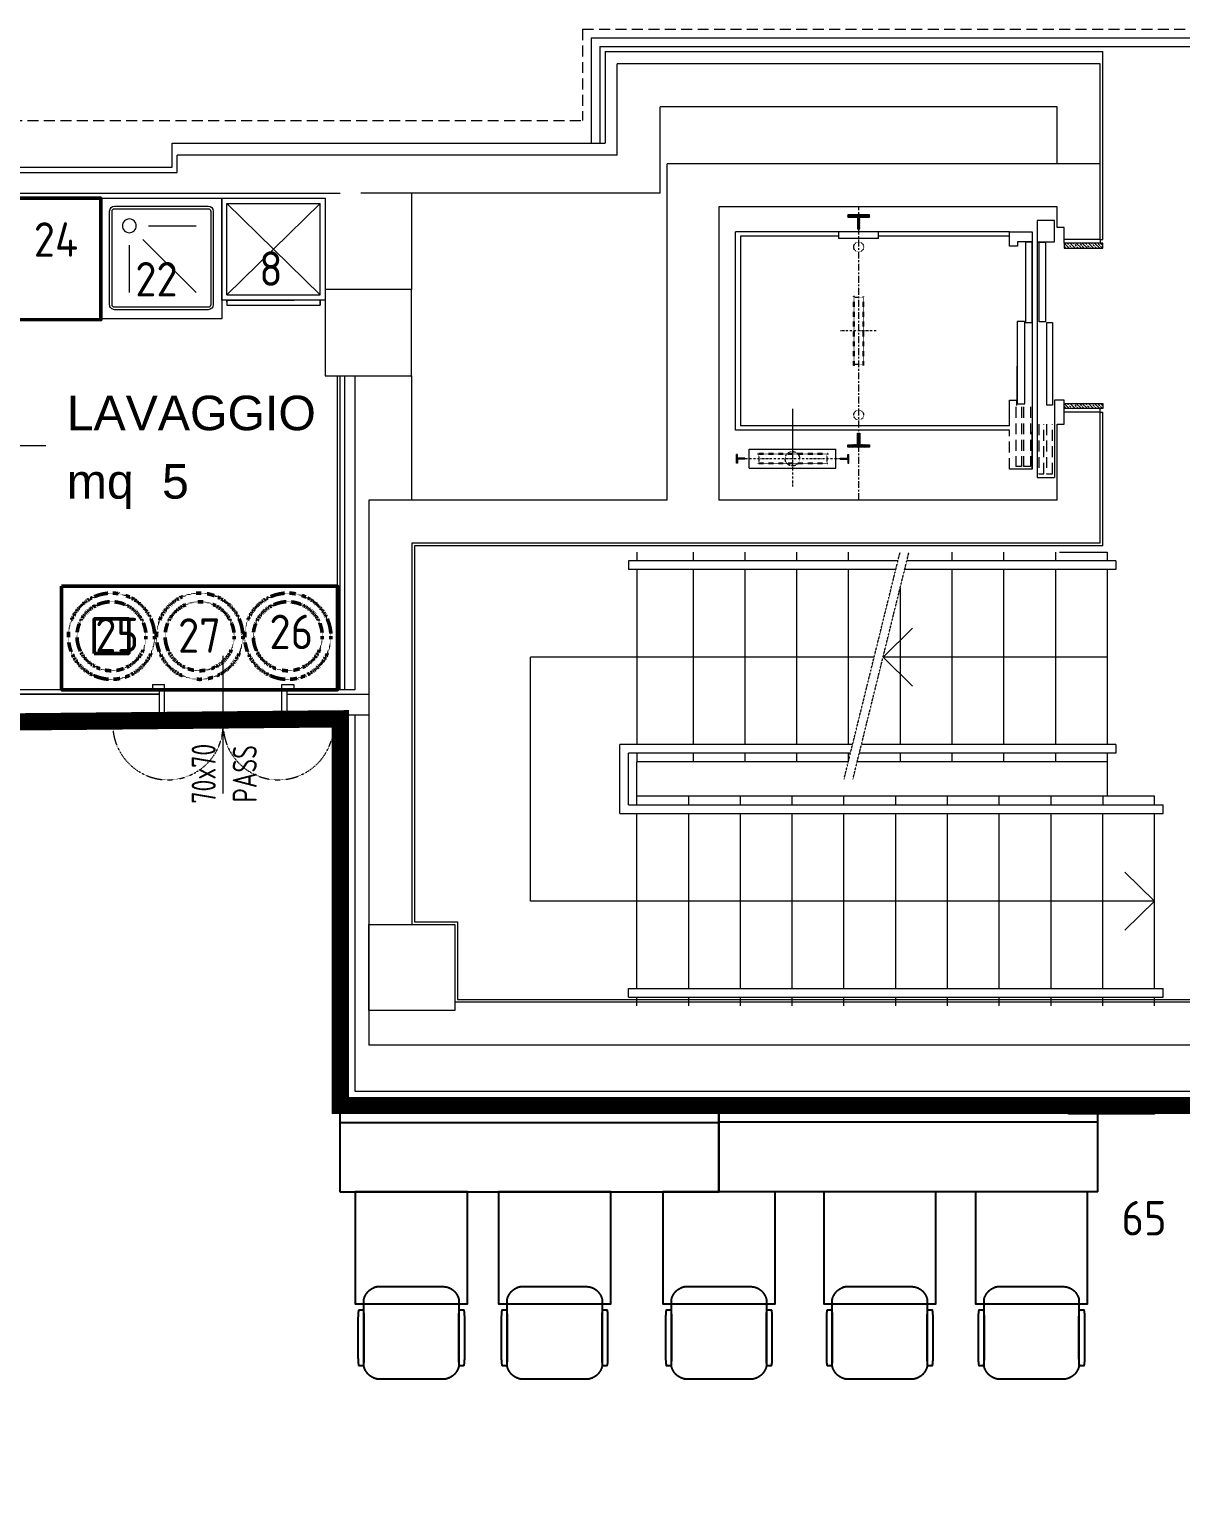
# Model space of a CAD drawing. Header units: millimetres. Extents: x 8265 to 78888, y 1905 to 34251.
# Drawn here: x 36495 to 37162, y 19854 to 20700 of the extents above; entities that cross this region are included whole.
import ezdxf
from ezdxf.enums import TextEntityAlignment as Align

# ---------------------------------------------------------------- set-up
doc = ezdxf.new("R2010")
doc.units = ezdxf.units.MM
for name, pattern in [('ACANSTGB', [0.354331, 0.15748, -0.03937, 0.03937, -0.03937, 0.03937, -0.03937]), ('CENTER', [7, 4, -1, 1, -1]), ('DASHDOT', [2.35, 1.25, -0.5, 0.1, -0.5]), ('DASHED3', [0.2, -0.1, 0.1]), ('HIDDEN', [9.525, 6.35, -3.175]), ('HIDDEN1', [0.1, 0.05, -0.05]), ('HIDDEN4', [0.125, 0.025, -0.1]), ('HIDEGIO', [5000, 2500, -2500])]:
    doc.linetypes.add(name, pattern=pattern)
doc.layers.get('Defpoints').update_dxf_attribs({"lineweight": 0})
for name, color, linetype, lineweight in [('420_MURATURE_001-AM_0', 4, 'Continuous', 0), ('430_TAVOLATI_001-AM_0', 3, 'Continuous', 0), ('437_RIVESTIMENTI_001-AM_0', 13, 'Continuous', 0), ('439_TESTI_SERRAMENTI_001-AM_0', 11, 'Continuous', 0), ('441_SERRAMENTI_001-AM_0', 1, 'Continuous', 0), ('448_RAMPE_SCALE_ASCENS_001-AM_0', 216, 'Continuous', 0), ('454_PROIEZIONI_001-AM_0', 61, 'HIDDEN', 0), ('464_LAY_OUT_TQ_001-AM_0', 2, 'Continuous', 0), ('468_Bar attrezzature', 73, 'Continuous', 50), ('468_BAR_001-AM_0', 73, 'Continuous', 0), ('471_TESTI_POLIGONI_001-AM_0', 221, 'Continuous', 0), ('AM_0', 7, 'Continuous', 50), ('costruzioni', 10, 'Continuous', 0)]:
    doc.layers.add(name, color=color, linetype=linetype, lineweight=lineweight)
doc.layers.add('468_ARREDO_BAR_001-AM_0', color=73, linetype='Continuous')
doc.styles.add('AREA', font='arial.ttf', dxfattribs={"height": 30})
doc.styles.get("Standard").update_dxf_attribs({"font": 'isocp.shx'})
doc.dimstyles.new('Quote Svl$0', dxfattribs={"dimscale": 100, "dimtxt": 0.2, "dimasz": 0.15, "dimexe": 0, "dimexo": 0.2, "dimgap": 0.1, "dimtad": 1, "dimdec": 0, "dimdsep": 46, "dimtxsty": 'Standard', "dimblk": 'ARCHTICK', "dimcen": 0.2, "dimse1": 1, "dimse2": 1, "dimsd1": 1, "dimsd2": 1, "dimclrd": 256, "dimclre": 256, "dimclrt": 256, "dimadec": 0, "dimazin": 2, "dimtp": 0.1, "dimtm": 0.1, "dimtfac": 0.71, "dimtdec": 0, "dimtmove": 0, "dimatfit": 3, "dimldrblk": 'ARCHTICK', "dimfxl": 1, "dimtzin": 0, "dimlwd": -1, "dimlwe": -1, "dimarcsym": 0})
pattern_1 = [(225, (43887.14867, 30821.5922), (-0.35355339, 0.35355339), []), (135, (43887.14867, 30821.5922), (0.35355339, 0.35355339), [])]

# ---------------------------------------------------------------- blocks, each defined once
blk = doc.blocks.new('DVGROUP66')
at = {"layer": '441_SERRAMENTI_001-AM_0', "linetype": 'Continuous'}
for points in [[(37, 60.0737), (37, -19.6453)], [(0, 19.9995), (0, 0)], [(0, 19.9995), (5, 19.9995)], [(69, 19.9998), (5, 19.9995)], [(5, 18.9995), (5, 19.9995)], [(5, 18.9995), (6.5, 18.9995)], [(6.5, 15.9995), (6.5, 18.9995)], [(69, 18.9997), (67.5, 18.9997)], [(67.5, 15.9997), (67.5, 18.9997)], [(69, 19.9998), (74, 19.9998)], [(69, 18.9997), (69, 19.9998)], [(74, 19.9998), (74, -0.00001)], [(3, 15.9995), (3, -3.00004)], [(3, 15.9995), (6.5, 15.9995)], [(67.5, 16.4998), (6.5, 16.4995)], [(67.5, 15.9997), (71, 15.9997)], [(71, 15.9997), (71, -3.00002)], [(-4, -3.00004), (-4, 0)], [(-4, 0), (0, 0)], [(3, 0), (71, 0.00047)], [(78, 0), (74, 0)], [(78, -3.00002), (78, 0)], [(3, -3.00004), (-4, -2.99998)], [(78, -3.00002), (71, -3.00002)]]:
    blk.add_lwpolyline(points, dxfattribs=at)
at = {"layer": '441_SERRAMENTI_001-AM_0', "linetype": 'HIDDEN1'}
for centre in [(5, 20.2144), (69, 20.2144)]:
    blk.add_arc(centre, 32, 0, 180, dxfattribs=at)
blk = doc.blocks.new('REP-BAR-LAVASTOVIGLIE 70x70')
for p, q in [((-71.93, 62), (-70.97, 62)), ((-70.97, 65), (-11.93, 65)), ((-70.97, 65), (-11.93, 65)), ((-70.97, 62), (-70.97, 65)), ((-67.97, 62), (-14.93, 62)), ((-14.93, 62), (-14.93, 8)), ((-11.93, 65), (-11.93, 5)), ((-70.97, 8), (-73.97, 8)), ((-70.97, 5), (-70.97, 8)), ((-11.93, 5), (-70.97, 5)), ((-67.97, 8), (-14.93, 8))]:
    blk.add_line(p, q)
at = {"ltscale": 10}
blk.add_lwpolyline([(-73.97, 62), (-73.97, 8), (-70.97, 8), (-70.97, 62)], close=True, dxfattribs=at)
for points in [[(-70.97, 62), (-70.97, 23)], [(-67.97, 62), (-67.97, 23)], [(-67.97, 23), (-67.97, 8)]]:
    blk.add_lwpolyline(points, dxfattribs=at)
for points in [[(-14.93, 8), (-67.97, 62)], [(-67.97, 8), (-14.93, 62)]]:
    blk.add_lwpolyline(points)
blk = doc.blocks.new('REP-BAR-LAVELLO 70x70')
at = {"ltscale": 10}
for points in [[(-60, 70), (-70, 70)], [(0, 70), (-60, 70)], [(-64.63, 62.14), (-64.63, 7.86)], [(-63.2, 62.14), (-63.2, 7.86)], [(-7.49, 65), (-61.77, 65)], [(-7.49, 63.57), (-61.77, 63.57)], [(-6.06, 7.86), (-6.06, 62.14)], [(-4.63, 7.86), (-4.63, 62.14)], [(0, 0), (-70, 0)], [(-61.77, 6.43), (-7.49, 6.43)], [(-61.77, 5), (-7.49, 5)]]:
    blk.add_lwpolyline(points, dxfattribs=at)
for points in [[(-70, 70), (-70, 0)], [(0, 0), (0, 70)], [(-23.89, 24.28), (-54.74, 55.11)], [(-16.02, 27.54), (-16.02, 55.11)], [(-27.15, 16.41), (-54.74, 16.41)]]:
    blk.add_lwpolyline(points)
for centre, major_axis, start_param, end_param in [((-61.77, 62.14), (2.02, 2.02), 0.785398, 2.356194), ((-61.77, 62.14), (-1.01, 1.01), -0.785398, 0.785398), ((-7.49, 62.14), (-2.02, 2.02), 3.926991, 5.497787), ((-7.49, 62.14), (1.01, 1.01), 5.497787, 7.068583), ((-16.02, 16.41), (2.82, 2.82), 2.35619449019178, 8.639379797371365), ((-61.77, 7.86), (2.02, 2.02), 2.356194, 3.926991), ((-61.77, 7.86), (1.01, 1.01), 2.356194, 3.926991), ((-7.49, 7.86), (-1.01, 1.01), 2.356194, 3.926991), ((-7.49, 7.86), (2.02, 2.02), 3.926991, 5.497787)]:
    blk.add_ellipse(centre, major_axis=major_axis, ratio=1, start_param=start_param, end_param=end_param, dxfattribs=at)
blk = doc.blocks.new('SUP-LOC')
at = {"style": 'AREA'}
blk.add_text('mq', height=20, dxfattribs=at).set_placement((7.7, -17.39))
for tag, p in [('NAME_LOC', (7.7, 22.28)), ('AREA_AREA', (62.93, -17.39))]:
    blk.add_attdef(tag, p, '', height=20, dxfattribs=at)
blk = doc.blocks.new('ARD Chair- KARTELL_Piuma')
for points in [[(-275, 149), (-275, 190.6), (-275, 191.4), (-275, 192.1), (-274.9, 192.9), (-274.8, 193.7), (-274.7, 194.6), (-274.6, 195.4), (-274.4, 196.3), (-274.2, 197.1), (-274, 198), (-273.8, 198.9), (-273.5, 199.9), (-273.3, 200.8), (-273, 201.8), (-272.6, 202.8), (-272.3, 203.8), (-271.9, 204.8), (-271.5, 205.8), (-271.1, 206.8), (-270.7, 207.9), (-270.2, 209), (-269.7, 210.1), (-269.2, 211.2), (-268.7, 212.3), (-268.1, 213.5), (-267.5, 214.7), (-266.9, 215.8), (-266.3, 217), (-265.6, 218.3), (-264.9, 219.5), (-264.2, 220.8), (-263.5, 222), (-262.7, 223.3), (-261.9, 224.6), (-261.1, 225.9), (-260.3, 227.1), (-259.5, 228.4), (-258.7, 229.6), (-257.8, 230.8), (-256.9, 232), (-256, 233.1), (-255.1, 234.3), (-254.2, 235.4), (-253.2, 236.5), (-252.2, 237.6), (-251.3, 238.7), (-250.3, 239.8), (-249.2, 240.8), (-248.2, 241.8), (-247.1, 242.9), (-246.1, 243.9), (-245, 244.8), (-243.9, 245.8), (-242.7, 246.7), (-241.6, 247.7), (-240.4, 248.6), (-239.2, 249.5), (-238, 250.3), (-236.8, 251.2), (-235.6, 252), (-234.3, 252.9), (-233.1, 253.7), (-231.8, 254.5), (-230.5, 255.2), (-229.2, 256), (-227.8, 256.7), (-226.5, 257.5), (-225.3, 258.1), (-224, 258.8), (-222.7, 259.5), (-221.5, 260.1), (-220.3, 260.7), (-219.1, 261.2), (-217.9, 261.8), (-216.8, 262.3), (-215.6, 262.8), (-214.5, 263.3), (-213.4, 263.8), (-212.3, 264.2), (-211.2, 264.6), (-210.1, 265), (-209.1, 265.3), (-208.1, 265.7), (-207.1, 266), (-206.1, 266.3), (-205.1, 266.6), (-204.2, 266.8), (-203.2, 267), (-202.3, 267.2), (-201.4, 267.4), (-200.5, 267.5), (-199.7, 267.7), (-198.8, 267.8), (-198, 267.9), (-197.2, 267.9), (-196.4, 268), (-195.6, 268), (183.3, 268)], [(183.3, 268), (184.9, 268), (186.4, 267.9), (187.9, 267.9), (189.4, 267.8), (190.9, 267.7), (192.4, 267.5), (193.9, 267.4), (195.4, 267.2), (196.9, 267), (198.4, 266.8), (199.8, 266.6), (201.3, 266.3), (202.7, 266), (204.2, 265.7), (205.6, 265.3), (207.1, 265), (208.5, 264.6), (209.9, 264.2), (211.3, 263.8), (212.8, 263.3), (214.2, 262.8), (215.6, 262.3), (216.9, 261.8), (218.3, 261.2), (219.7, 260.7), (221.1, 260.1), (222.4, 259.5), (223.8, 258.8), (225.1, 258.1), (226.5, 257.5), (227.8, 256.7), (229.2, 256), (230.5, 255.2), (231.8, 254.5), (233.1, 253.7), (234.3, 252.9), (235.6, 252), (236.8, 251.2), (238, 250.3), (239.2, 249.5), (240.4, 248.6), (241.6, 247.7), (242.7, 246.7), (243.9, 245.8), (245, 244.8), (246.1, 243.9), (247.1, 242.9), (248.2, 241.8), (249.2, 240.8), (250.3, 239.8), (251.3, 238.7), (252.2, 237.6), (253.2, 236.5), (254.2, 235.4), (255.1, 234.3), (256, 233.1), (256.9, 232), (257.8, 230.8), (258.7, 229.6), (259.5, 228.4), (260.3, 227.1), (261.1, 225.9), (261.9, 224.6), (262.7, 223.3), (263.5, 222), (264.2, 220.8), (264.9, 219.5), (265.6, 218.3), (266.3, 217), (266.9, 215.8), (267.5, 214.7), (268.1, 213.5), (268.7, 212.3), (269.2, 211.2), (269.7, 210.1), (270.2, 209), (270.7, 207.9), (271.1, 206.8), (271.5, 205.8), (271.9, 204.8), (272.3, 203.8), (272.6, 202.8), (273, 201.8), (273.3, 200.8), (273.5, 199.9), (273.8, 198.9), (274, 198), (274.2, 197.1), (274.4, 196.3), (274.6, 195.4), (274.7, 194.6), (274.8, 193.7), (274.9, 192.9), (275, 192.1), (275, 191.4), (275, 190.6), (275, 149)], [(275, 149), (275, -190.6), (275, -191.4), (275, -192.1), (274.9, -192.9), (274.8, -193.7), (274.7, -194.6), (274.6, -195.4), (274.4, -196.3), (274.2, -197.1), (274, -198), (273.8, -198.9), (273.5, -199.9), (273.3, -200.8), (273, -201.8), (272.6, -202.8), (272.3, -203.8), (271.9, -204.8), (271.5, -205.8), (271.1, -206.8), (270.7, -207.9), (270.2, -209), (269.7, -210.1), (269.2, -211.2), (268.7, -212.3), (268.1, -213.5), (267.5, -214.7), (266.9, -215.8), (266.3, -217), (265.6, -218.3), (264.9, -219.5), (264.2, -220.8), (263.5, -222), (262.7, -223.3), (261.9, -224.6), (261.1, -225.9), (260.3, -227.1), (259.5, -228.4), (258.7, -229.6), (257.8, -230.8), (256.9, -232), (256, -233.1), (255.1, -234.3), (254.2, -235.4), (253.2, -236.5), (252.2, -237.6), (251.3, -238.7), (250.3, -239.8), (249.2, -240.8), (248.2, -241.8), (247.1, -242.9), (246.1, -243.9), (245, -244.8), (243.9, -245.8), (242.7, -246.7), (241.6, -247.7), (240.4, -248.6), (239.2, -249.5), (238, -250.3), (236.8, -251.2), (235.6, -252), (234.3, -252.9), (233.1, -253.7), (231.8, -254.5), (230.5, -255.2), (229.2, -256), (227.8, -256.7), (226.5, -257.5), (225.3, -258.1), (224, -258.8), (222.7, -259.5), (221.5, -260.1), (220.3, -260.7), (219.1, -261.2), (217.9, -261.8), (216.8, -262.3), (215.6, -262.8), (214.5, -263.3), (213.4, -263.8), (212.3, -264.2), (211.2, -264.6), (210.1, -265), (209.1, -265.3), (208.1, -265.7), (207.1, -266), (206.1, -266.3), (205.1, -266.6), (204.2, -266.8), (203.2, -267), (202.3, -267.2), (201.4, -267.4), (200.5, -267.5), (199.7, -267.7), (198.8, -267.8), (198, -267.9), (197.2, -267.9), (196.4, -268), (195.6, -268), (-195.6, -268), (-196.4, -268), (-197.2, -267.9), (-198, -267.9), (-198.8, -267.8), (-199.7, -267.7), (-200.5, -267.5), (-201.4, -267.4), (-202.3, -267.2), (-203.2, -267), (-204.2, -266.8), (-205.1, -266.6), (-206.1, -266.3), (-207.1, -266), (-208.1, -265.7), (-209.1, -265.3), (-210.1, -265), (-211.2, -264.6), (-212.3, -264.2), (-213.4, -263.8), (-214.5, -263.3), (-215.6, -262.8), (-216.8, -262.3), (-217.9, -261.8), (-219.1, -261.2), (-220.3, -260.7), (-221.5, -260.1), (-222.7, -259.5), (-224, -258.8), (-225.3, -258.1), (-226.5, -257.5), (-227.8, -256.7), (-229.2, -256), (-230.5, -255.2), (-231.8, -254.5), (-233.1, -253.7), (-234.3, -252.9), (-235.6, -252), (-236.8, -251.2), (-238, -250.3), (-239.2, -249.5), (-240.4, -248.6), (-241.6, -247.7), (-242.7, -246.7), (-243.9, -245.8), (-245, -244.8), (-246.1, -243.9), (-247.1, -242.9), (-248.2, -241.8), (-249.2, -240.8), (-250.3, -239.8), (-251.3, -238.7), (-252.2, -237.6), (-253.2, -236.5), (-254.2, -235.4), (-255.1, -234.3), (-256, -233.1), (-256.9, -232), (-257.8, -230.8), (-258.7, -229.6), (-259.5, -228.4), (-260.3, -227.1), (-261.1, -225.9), (-261.9, -224.6), (-262.7, -223.3), (-263.5, -222), (-264.2, -220.8), (-264.9, -219.5), (-265.6, -218.3), (-266.3, -217), (-266.9, -215.8), (-267.5, -214.7), (-268.1, -213.5), (-268.7, -212.3), (-269.2, -211.2), (-269.7, -210.1), (-270.2, -209), (-270.7, -207.9), (-271.1, -206.8), (-271.5, -205.8), (-271.9, -204.8), (-272.3, -203.8), (-272.6, -202.8), (-273, -201.8), (-273.3, -200.8), (-273.5, -199.9), (-273.8, -198.9), (-274, -198), (-274.2, -197.1), (-274.4, -196.3), (-274.6, -195.4), (-274.7, -194.6), (-274.8, -193.7), (-274.9, -192.9), (-275, -192.1), (-275, -191.4), (-275, -190.6), (-275, 149)]]:
    blk.add_lwpolyline(points)
for points in [[(-280.4, 134), (-280.4, 134), (-280.4, 134), (-280.4, 134), (-280.3, 134), (-280.3, 134), (-280.3, 134), (-280.3, 134), (-280.3, 134), (-280.3, 134), (-280.3, 134), (-280.3, 134), (-280.3, 134), (-280.2, 134), (-280.2, 134), (-280.2, 134), (-280.2, 134), (-280.2, 134), (-280.2, 133.9), (-280.2, 133.9), (-280.2, 133.9), (-280.1, 133.9), (-280.1, 133.9), (-280.1, 133.9), (-280.1, 133.9), (-280.1, 133.9), (-280, 133.9), (-280, 133.9), (-280, 133.8), (-280, 133.8), (-279.9, 133.8), (-279.9, 133.8), (-279.9, 133.8), (-279.9, 133.8), (-279.9, 133.7), (-279.8, 133.7), (-279.8, 133.7), (-279.8, 133.7), (-279.8, 133.6), (-279.7, 133.6), (-279.7, 133.6), (-279.7, 133.5), (-279.6, 133.5), (-279.6, 133.4), (-279.5, 133.3), (-279.5, 133.3), (-279.5, 133.2), (-279.4, 133.1), (-279.4, 133), (-279.3, 133), (-279.2, 132.8), (-279.2, 132.6), (-279.1, 132.4), (-279, 132.2), (-278.9, 131.9), (-278.8, 131.7), (-278.7, 131.2), (-278.5, 130.6), (-278.3, 129.9), (-278.2, 129.2), (-278, 128.4), (-277.9, 127.6), (-277.7, 126.7), (-277.5, 125.8), (-277.4, 124.8), (-277.1, 122.8), (-276.8, 120.6), (-276.6, 118.2), (-276.3, 115.6), (-276.1, 112.9), (-275.9, 110), (-275.7, 106.9), (-275.6, 103.9), (-275.4, 101), (-275.3, 98.3), (-275.2, 95.7), (-275.1, 93.3), (-275, 91.1), (-275, 89), (-275, 87.1), (-275, -143.8), (-275, -145.7), (-275, -147.7), (-275.1, -149.9), (-275.2, -152.3), (-275.3, -154.9), (-275.4, -157.6), (-275.6, -160.5), (-275.7, -163.6), (-275.9, -166.6), (-276.1, -169.5), (-276.3, -172.2), (-276.6, -174.8), (-276.8, -177.2), (-277.1, -179.4), (-277.4, -181.5), (-277.5, -182.4), (-277.7, -183.4), (-278, -185.1), (-278.3, -186.5), (-278.6, -187.8), (-278.7, -188.3), (-278.8, -188.8), (-278.9, -189.2), (-279.1, -189.6), (-279.1, -189.8), (-279.2, -189.9), (-279.2, -190), (-279.2, -190.1), (-279.3, -190.2), (-279.3, -190.2), (-279.3, -190.3), (-279.4, -190.3), (-279.4, -190.4), (-279.4, -190.4), (-279.4, -190.4), (-279.4, -190.4), (-279.4, -190.5), (-279.5, -190.5), (-279.5, -190.5), (-279.5, -190.5), (-279.5, -190.5), (-279.5, -190.5), (-279.5, -190.5), (-279.5, -190.5), (-279.5, -190.6), (-279.5, -190.6), (-279.5, -190.6), (-279.5, -190.6), (-279.6, -190.6), (-279.6, -190.6), (-279.6, -190.6), (-279.6, -190.6), (-279.6, -190.6), (-279.6, -190.6), (-279.6, -190.6), (-279.6, -190.6), (-279.6, -190.6), (-279.6, -190.6), (-279.6, -190.6), (-279.6, -190.6), (-279.6, -190.6), (-279.6, -190.6), (-279.6, -190.6), (-279.6, -190.6), (-279.6, -190.6), (-279.7, -190.6), (-279.7, -190.6), (-279.7, -190.6), (-279.7, -190.6), (-302.7, -190.6), (-302.7, -190.6), (-302.7, -190.6), (-302.7, -190.6), (-302.7, -190.6), (-302.7, -190.6), (-302.7, -190.6), (-302.7, -190.6), (-302.7, -190.6), (-302.7, -190.6), (-302.7, -190.6), (-302.7, -190.6), (-302.7, -190.6), (-302.7, -190.6), (-302.8, -190.6), (-302.8, -190.6), (-302.8, -190.6), (-302.8, -190.6), (-302.8, -190.6), (-302.8, -190.6), (-302.8, -190.6), (-302.8, -190.6), (-302.8, -190.6), (-302.8, -190.6), (-302.8, -190.6), (-302.8, -190.5), (-302.8, -190.5), (-302.8, -190.5), (-302.8, -190.5), (-302.9, -190.5), (-302.9, -190.5), (-302.9, -190.5), (-302.9, -190.5), (-302.9, -190.4), (-302.9, -190.4), (-302.9, -190.4), (-303, -190.4), (-303, -190.3), (-303, -190.3), (-303, -190.2), (-303.1, -190.2), (-303.1, -190.1), (-303.1, -190), (-303.2, -189.9), (-303.2, -189.8), (-303.3, -189.6), (-303.4, -189.2), (-303.5, -188.8), (-303.7, -188.3), (-303.8, -187.8), (-304.1, -186.5), (-304.3, -185.1), (-304.6, -183.4), (-304.8, -182.4), (-304.9, -181.5), (-305.2, -179.4), (-305.5, -177.2), (-305.8, -174.8), (-306, -172.2), (-306.2, -169.5), (-306.4, -166.6), (-306.6, -163.6), (-306.8, -160.5), (-306.9, -157.6), (-307.1, -154.9), (-307.2, -152.3), (-307.2, -149.9), (-307.3, -147.7), (-307.3, -145.7), (-307.3, -143.8), (-307.3, 87.1), (-307.3, 89), (-307.3, 91.1), (-307.2, 93.3), (-307.2, 95.7), (-307.1, 98.3), (-306.9, 101), (-306.8, 103.9), (-306.6, 106.9), (-306.4, 110), (-306.2, 112.9), (-306, 115.6), (-305.8, 118.2), (-305.5, 120.6), (-305.2, 122.8), (-304.9, 124.8), (-304.8, 125.8), (-304.6, 126.7), (-304.3, 128.4), (-304.1, 129.9), (-303.8, 131.2), (-303.7, 131.7), (-303.5, 132.2), (-303.4, 132.6), (-303.3, 133), (-303.2, 133.1), (-303.2, 133.3), (-303.1, 133.4), (-303.1, 133.5), (-303.1, 133.5), (-303, 133.6), (-303, 133.6), (-303, 133.7), (-303, 133.7), (-302.9, 133.8), (-302.9, 133.8), (-302.9, 133.8), (-302.9, 133.8), (-302.9, 133.8), (-302.9, 133.9), (-302.9, 133.9), (-302.8, 133.9), (-302.8, 133.9), (-302.8, 133.9), (-302.8, 133.9), (-302.8, 133.9), (-302.8, 133.9), (-302.8, 133.9), (-302.8, 133.9), (-302.8, 133.9), (-302.8, 133.9), (-302.8, 133.9), (-302.8, 134), (-302.8, 134), (-302.8, 134), (-302.8, 134), (-302.7, 134), (-302.7, 134), (-302.7, 134), (-302.7, 134), (-302.7, 134), (-302.7, 134), (-302.7, 134), (-302.7, 134), (-302.7, 134), (-302.7, 134), (-302.7, 134), (-302.7, 134), (-302.7, 134), (-302.7, 134)], [(301.9, 134), (302, 134), (302, 134), (302, 134), (302, 134), (302, 134), (302, 134), (302, 134), (302, 134), (302.1, 134), (302.1, 134), (302.1, 134), (302.1, 134), (302.1, 134), (302.1, 134), (302.1, 134), (302.1, 134), (302.1, 134), (302.2, 133.9), (302.2, 133.9), (302.2, 133.9), (302.2, 133.9), (302.2, 133.9), (302.2, 133.9), (302.3, 133.9), (302.3, 133.9), (302.3, 133.9), (302.3, 133.9), (302.4, 133.8), (302.4, 133.8), (302.4, 133.8), (302.4, 133.8), (302.4, 133.8), (302.5, 133.8), (302.5, 133.7), (302.5, 133.7), (302.5, 133.7), (302.6, 133.7), (302.6, 133.6), (302.6, 133.6), (302.6, 133.6), (302.7, 133.5), (302.7, 133.5), (302.7, 133.4), (302.8, 133.3), (302.8, 133.3), (302.9, 133.2), (302.9, 133.1), (303, 133), (303, 133), (303.1, 132.8), (303.2, 132.6), (303.3, 132.4), (303.3, 132.2), (303.4, 131.9), (303.5, 131.7), (303.7, 131.2), (303.8, 130.6), (304, 129.9), (304.2, 129.2), (304.3, 128.4), (304.5, 127.6), (304.6, 126.7), (304.8, 125.8), (304.9, 124.8), (305.2, 122.8), (305.5, 120.6), (305.8, 118.2), (306, 115.6), (306.2, 112.9), (306.4, 110), (306.6, 106.9), (306.8, 103.9), (306.9, 101), (307.1, 98.3), (307.2, 95.7), (307.2, 93.3), (307.3, 91.1), (307.3, 89), (307.3, 87.1), (307.3, -143.8), (307.3, -145.7), (307.3, -147.7), (307.2, -149.9), (307.2, -152.3), (307.1, -154.9), (306.9, -157.6), (306.8, -160.5), (306.6, -163.6), (306.4, -166.6), (306.2, -169.5), (306, -172.2), (305.8, -174.8), (305.5, -177.2), (305.2, -179.4), (304.9, -181.5), (304.8, -182.4), (304.6, -183.4), (304.3, -185.1), (304.1, -186.5), (303.8, -187.8), (303.7, -188.3), (303.5, -188.8), (303.4, -189.2), (303.3, -189.6), (303.2, -189.8), (303.2, -189.9), (303.1, -190), (303.1, -190.1), (303.1, -190.2), (303, -190.2), (303, -190.3), (303, -190.3), (303, -190.4), (302.9, -190.4), (302.9, -190.4), (302.9, -190.4), (302.9, -190.5), (302.9, -190.5), (302.9, -190.5), (302.9, -190.5), (302.8, -190.5), (302.8, -190.5), (302.8, -190.5), (302.8, -190.5), (302.8, -190.6), (302.8, -190.6), (302.8, -190.6), (302.8, -190.6), (302.8, -190.6), (302.8, -190.6), (302.8, -190.6), (302.8, -190.6), (302.8, -190.6), (302.8, -190.6), (302.8, -190.6), (302.7, -190.6), (302.7, -190.6), (302.7, -190.6), (302.7, -190.6), (302.7, -190.6), (302.7, -190.6), (302.7, -190.6), (302.7, -190.6), (302.7, -190.6), (302.7, -190.6), (302.7, -190.6), (302.7, -190.6), (302.7, -190.6), (302.7, -190.6), (279.7, -190.6), (279.7, -190.6), (279.7, -190.6), (279.7, -190.6), (279.6, -190.6), (279.6, -190.6), (279.6, -190.6), (279.6, -190.6), (279.6, -190.6), (279.6, -190.6), (279.6, -190.6), (279.6, -190.6), (279.6, -190.6), (279.6, -190.6), (279.6, -190.6), (279.6, -190.6), (279.6, -190.6), (279.6, -190.6), (279.6, -190.6), (279.6, -190.6), (279.6, -190.6), (279.5, -190.6), (279.5, -190.6), (279.5, -190.6), (279.5, -190.6), (279.5, -190.5), (279.5, -190.5), (279.5, -190.5), (279.5, -190.5), (279.5, -190.5), (279.5, -190.5), (279.5, -190.5), (279.4, -190.5), (279.4, -190.4), (279.4, -190.4), (279.4, -190.4), (279.4, -190.4), (279.4, -190.3), (279.3, -190.3), (279.3, -190.2), (279.3, -190.2), (279.2, -190.1), (279.2, -190), (279.2, -189.9), (279.1, -189.8), (279.1, -189.6), (278.9, -189.2), (278.8, -188.8), (278.7, -188.3), (278.6, -187.8), (278.3, -186.5), (278, -185.1), (277.7, -183.4), (277.5, -182.4), (277.4, -181.5), (277.1, -179.4), (276.8, -177.2), (276.6, -174.8), (276.3, -172.2), (276.1, -169.5), (275.9, -166.6), (275.7, -163.6), (275.6, -160.5), (275.4, -157.6), (275.3, -154.9), (275.2, -152.3), (275.1, -149.9), (275, -147.7), (275, -145.7), (275, -143.8), (275, 87.1), (275, 89), (275, 91.1), (275.1, 93.3), (275.2, 95.7), (275.3, 98.3), (275.4, 101), (275.6, 103.9), (275.7, 106.9), (275.9, 110), (276.1, 112.9), (276.3, 115.6), (276.6, 118.2), (276.8, 120.6), (277.1, 122.8), (277.4, 124.8), (277.5, 125.8), (277.7, 126.7), (278, 128.4), (278.3, 129.9), (278.6, 131.2), (278.7, 131.7), (278.8, 132.2), (278.9, 132.6), (279.1, 133), (279.1, 133.1), (279.2, 133.3), (279.2, 133.4), (279.2, 133.5), (279.3, 133.5), (279.3, 133.6), (279.3, 133.6), (279.4, 133.7), (279.4, 133.7), (279.4, 133.8), (279.4, 133.8), (279.4, 133.8), (279.4, 133.8), (279.5, 133.8), (279.5, 133.9), (279.5, 133.9), (279.5, 133.9), (279.5, 133.9), (279.5, 133.9), (279.5, 133.9), (279.5, 133.9), (279.5, 133.9), (279.5, 133.9), (279.5, 133.9), (279.6, 133.9), (279.6, 133.9), (279.6, 133.9), (279.6, 134), (279.6, 134), (279.6, 134), (279.6, 134), (279.6, 134), (279.6, 134), (279.6, 134), (279.6, 134), (279.6, 134), (279.6, 134), (279.6, 134), (279.6, 134), (279.6, 134), (279.6, 134), (279.7, 134), (279.7, 134), (279.7, 134), (279.7, 134)]]:
    blk.add_lwpolyline(points, close=True)
blk = doc.blocks.new('ARD Table- 750 x 750 Square')
blk.add_lwpolyline([(375, 375), (375, -375), (-375, -375), (-375, 375)], close=True)
blk = doc.blocks.new('ARD Furniture-Table +1 Chair')
at = {"xscale": 0.8666666666666667, "yscale": 0.8666666666666667, "zscale": 0.8666666666666667}
blk.add_blockref('ARD Table- 750 x 750 Square', (50, 258.5), dxfattribs=at)
at = {"xscale": -1}
blk.add_blockref('ARD Chair- KARTELL_Piuma', (50, -234.5), dxfattribs=at)
blk = doc.blocks.new('*D292')
at = {"layer": 'Defpoints', "color": 0, "transparency": 16777216}
for p in [(37108.33, 19993.54, 3.13), (37173.79, 19993.54), (37173.79, 19990.7)]:
    blk.add_point(p, dxfattribs=at)
at = {"layer": '464_LAY_OUT_TQ_001-AM_0', "transparency": 16777216, "insert": (37141.06, 20010.7), "char_height": 20, "attachment_point": 5}
blk.add_mtext('65', dxfattribs=at)
blk = doc.blocks.new('_ArchTick')
at = {"layer": 'AM_0', "color": 0, "const_width": 0.15}
blk.add_lwpolyline([(-0.5, -0.5), (0.5, 0.5)], dxfattribs=at)

msp = doc.modelspace()

# ---------------------------------------------------------------- hatches: boundary and pattern name
at = {"layer": '437_RIVESTIMENTI_001-AM_0'}
h = msp.add_hatch(dxfattribs=at)
h.set_pattern_fill('ANSI33', color=256, scale=10, angle=180, style=0)
h.set_pattern_definition([(315, (37094.662, 20576.0346), (-1.76777, -1.76777), []), (315, (37096.4296, 20576.0346), (-1.76777, -1.76777), [1.25, -0.625])])
h.paths.add_polyline_path([(37117.16, 20573.03), (37117.16, 20576.03), (37094.66, 20576.03), (37094.66, 20573.03)])
h = msp.add_hatch(dxfattribs=at)
h.set_pattern_fill('ANSI33', color=256, scale=10, angle=180, style=0)
h.set_pattern_definition([(315, (37094.662, 20483.0346), (-1.76777, -1.76777), []), (315, (37096.4296, 20483.0346), (-1.76777, -1.76777), [1.25, -0.625])])
h.paths.add_polyline_path([(37117.16, 20480.03), (37117.16, 20483.03), (37094.66, 20483.03), (37094.66, 20480.03)])
at = {"layer": '448_RAMPE_SCALE_ASCENS_001-AM_0', "linetype": 'Continuous'}
h = msp.add_hatch(dxfattribs=at)
h.set_pattern_fill('ANSI37', color=256, scale=0.15748, angle=270, style=0)
h.set_pattern_definition(pattern_1)
edge = h.paths.add_edge_path()
edge.add_line((36975.66, 20584.26), (36975.03, 20584.26))
edge.add_line((36975.03, 20584.26), (36975.03, 20590.76))
edge.add_line((36975.03, 20590.77), (36969.31, 20591.06))
edge.add_line((36969.31, 20591.06), (36969.31, 20592.36))
edge.add_line((36969.31, 20592.36), (36975.66, 20592.36))
edge.add_line((36975.66, 20592.36), (36975.66, 20585.43))
edge.add_line((36975.66, 20585.43), (36975.66, 20584.26))
h = msp.add_hatch(dxfattribs=at)
h.set_pattern_fill('ANSI37', color=256, scale=0.15748, angle=270, style=0)
h.set_pattern_definition(pattern_1)
edge = h.paths.add_edge_path()
edge.add_line((36975.66, 20585.43), (36975.66, 20592.36))
edge.add_line((36975.66, 20592.36), (36982.01, 20592.36))
edge.add_line((36982.01, 20592.36), (36982.01, 20591.06))
edge.add_line((36982.01, 20591.06), (36976.28, 20590.77))
edge.add_line((36976.28, 20590.77), (36976.28, 20584.26))
edge.add_line((36976.28, 20584.26), (36975.66, 20584.26))
edge.add_line((36975.66, 20584.26), (36975.66, 20585.43))
h = msp.add_hatch(dxfattribs=at)
h.set_pattern_fill('ANSI37', color=256, scale=0.15748, angle=270, style=0)
h.set_pattern_definition(pattern_1)
edge = h.paths.add_edge_path()
edge.add_line((36975.66, 20457.71), (36969.31, 20457.71))
edge.add_line((36969.31, 20457.71), (36969.31, 20459.01))
edge.add_line((36969.31, 20459.01), (36975.03, 20459.3))
edge.add_line((36975.03, 20459.31), (36975.03, 20465.81))
edge.add_line((36975.03, 20465.81), (36975.66, 20465.81))
edge.add_line((36975.66, 20465.81), (36975.66, 20457.71))
h = msp.add_hatch(dxfattribs=at)
h.set_pattern_fill('ANSI37', color=256, scale=0.15748, angle=270, style=0)
h.set_pattern_definition(pattern_1)
edge = h.paths.add_edge_path()
edge.add_line((36982.01, 20459.01), (36982.01, 20457.71))
edge.add_line((36982.01, 20457.71), (36975.66, 20457.71))
edge.add_line((36975.66, 20457.71), (36975.66, 20465.81))
edge.add_line((36975.66, 20465.81), (36976.28, 20465.81))
edge.add_line((36976.28, 20465.81), (36976.28, 20459.31))
edge.add_line((36976.28, 20459.3), (36982.01, 20459.01))
at = {"layer": '468_BAR_001-AM_0'}
h = msp.add_hatch(color=253, dxfattribs=at)
h.dxf.hatch_style = 1
h.paths.add_polyline_path([(37097.21, 20076.04), (37147.21, 20076.04), (37147.21, 20071.04), (37097.21, 20071.04)])

# ---------------------------------------------------------------- linework, layer by layer
at = {"layer": '420_MURATURE_001-AM_0'}
for p, q in [((37115.64, 20622.03), (36864.66, 20622.03)), ((36864.66, 20427.03), (36864.66, 20622.03)), ((37115.64, 20578.03), (37115.64, 20622.03)), ((37090.66, 20597.03), (36894.66, 20597.03)), ((36894.66, 20597.03), (36894.66, 20427.03)), ((37090.66, 20585.03), (37090.66, 20597.03)), ((37115.66, 20578.03), (37094.66, 20578.03)), ((37115.66, 20478.03), (37094.66, 20478.03)), ((37115.66, 20402.03), (37115.66, 20478.03)), ((37090.66, 20427.03), (37090.66, 20471.03)), ((36864.66, 20427.03), (36691.66, 20427.03)), ((36691.66, 20427.03), (36691.66, 20111.03)), ((37090.66, 20427.03), (36894.66, 20427.03)), ((37115.66, 20402.03), (36716.66, 20402.03)), ((36716.66, 20402.03), (36716.66, 20181.03)), ((37314.66, 20136.03), (36741.66, 20136.03)), ((37264.66, 20111.03), (36691.66, 20111.03))]:
    msp.add_line(p, q, dxfattribs=at)
for points in [[(37094.66, 20578.03), (37094.66, 20585.03), (37090.66, 20585.03)], [(37090.66, 20471.03), (37094.66, 20471.03), (37094.66, 20478.03)]]:
    msp.add_lwpolyline(points, dxfattribs=at)
for points in [[(36666.48, 20499.04), (36716.48, 20499.04), (36716.48, 20549.04), (36666.48, 20549.04)], [(36691.66, 20181.03), (36741.66, 20181.03), (36741.66, 20131.03), (36691.66, 20131.03)]]:
    msp.add_lwpolyline(points, close=True, dxfattribs=at)
at = {"layer": '430_TAVOLATI_001-AM_0'}
for p, q in [((37115.66, 20680.03), (36835.66, 20680.03)), ((36835.66, 20627.03), (36835.66, 20680.03)), ((37115.66, 20622.03), (37115.66, 20680.03)), ((37090.66, 20655.03), (36860.66, 20655.03)), ((36860.66, 20605.03), (36860.66, 20655.03)), ((37090.66, 20622.03), (37090.66, 20655.03)), ((36835.66, 20627.03), (36580.66, 20627.03)), ((36580.66, 20617.03), (36580.66, 20627.03)), ((36264.66, 20617.03), (36580.66, 20617.03)), ((36074.66, 20605.03), (36675.16, 20605.03)), ((36860.66, 20605.03), (36687.16, 20605.03)), ((36716.66, 20549.04), (36716.66, 20605.03)), ((36716.66, 20427.03), (36716.66, 20499.04)), ((36435.49, 20314.56), (36570.3, 20314.56)), ((36644.3, 20314.56), (36691.66, 20314.56)), ((36435.49, 20302.56), (36570.3, 20302.56)), ((36644.3, 20302.56), (36691.66, 20302.56))]:
    msp.add_line(p, q, dxfattribs=at)
for points in [[(35950.3, 20314.56), (35950.3, 20302.56), (36570.3, 20302.56), (36570.3, 20314.56), (35950.3, 20314.56)], [(36644.3, 20299.56), (36644.3, 20314.56)]]:
    msp.add_lwpolyline(points, dxfattribs=at)
at = {"layer": '437_RIVESTIMENTI_001-AM_0'}
for p, q in [((36828.66, 20687.04), (37117.16, 20687.04)), ((36828.66, 20687.04), (36828.66, 20634.04)), ((37117.16, 20578.03), (37117.16, 20687.04)), ((36577.66, 20634.04), (36828.66, 20634.04)), ((36577.66, 20620.03), (36577.66, 20634.04)), ((36264.66, 20620.03), (36577.66, 20620.03)), ((37094.66, 20576.03), (37094.66, 20578.03)), ((37115.66, 20578.03), (37117.16, 20578.03)), ((37115.66, 20578.03), (37115.66, 20576.03)), ((36673.66, 20317.06), (36673.66, 20499.04)), ((36675.16, 20317.06), (36675.16, 20499.04)), ((36677.66, 20499.04), (36677.66, 20317.06)), ((36683.66, 20499.04), (36683.66, 20317.06)), ((37094.66, 20478.03), (37094.66, 20480.03)), ((37115.66, 20478.03), (37115.66, 20480.03)), ((37115.66, 20478.03), (37117.14, 20478.03)), ((37117.14, 20400.53), (37117.14, 20478.03)), ((36673.66, 20337.56), (36673.66, 20427.03)), ((37117.14, 20400.53), (36718.16, 20400.53)), ((36718.16, 20400.53), (36718.16, 20182.53)), ((36683.66, 20317.06), (36644.3, 20317.06)), ((36570.3, 20297.56), (36570.3, 20302.56)), ((36644.3, 20297.56), (36644.3, 20302.56)), ((36675.16, 20076.04), (36675.16, 20302.56)), ((36677.66, 20302.56), (36677.66, 20078.41)), ((36683.66, 20302.56), (36683.66, 20084.41)), ((36743.16, 20137.53), (38814.16, 20137.53)), ((36683.66, 20084.41), (38938.38, 20084.41)), ((36675.16, 20076.04), (38938.38, 20076.04)), ((36677.66, 20078.41), (38938.38, 20078.41))]:
    msp.add_line(p, q, dxfattribs=at)
for points in [[(37094.66, 20573.03), (37117.16, 20573.03), (37117.16, 20576.03), (37094.66, 20576.03)], [(37094.66, 20483.03), (37117.16, 20483.03), (37117.16, 20480.03), (37094.66, 20480.03)]]:
    msp.add_lwpolyline(points, close=True, dxfattribs=at)
for points in [[(36570.3, 20317.06), (35950.3, 20317.06)], [(36718.16, 20182.53), (36743.16, 20182.53), (36743.16, 20137.53)]]:
    msp.add_lwpolyline(points, dxfattribs=at)
at = {"layer": '441_SERRAMENTI_001-AM_0', "linetype": 'Continuous'}
for p, q in [((36820.66, 20695.03), (37695.17, 20695.04)), ((36820.66, 20695.03), (36820.66, 20634.04)), ((36825.66, 20690.04), (37695.17, 20690.04)), ((36825.66, 20690.04), (36825.66, 20634.04))]:
    msp.add_line(p, q, dxfattribs=at)
at = {"layer": '441_SERRAMENTI_001-AM_0'}
msp.add_line((36504.49, 20458.53), (36444.49, 20458.53), dxfattribs=at)
at = {"layer": '448_RAMPE_SCALE_ASCENS_001-AM_0'}
for p, q in [((36982.01, 20592.36), (36969.31, 20592.36)), ((36969.31, 20592.36), (36969.31, 20591.06)), ((36982.01, 20591.06), (36982.01, 20592.36)), ((36969.31, 20591.06), (36975.03, 20590.77)), ((36975.03, 20590.76), (36975.03, 20584.26)), ((36975.03, 20584.26), (36976.28, 20584.26)), ((36976.28, 20590.77), (36982.01, 20591.06)), ((37079.16, 20589.03), (37079.16, 20440.03)), ((37089.16, 20589.03), (37079.16, 20589.03)), ((37089.16, 20576.73), (37089.16, 20589.03)), ((36964.16, 20578.58), (36964.16, 20582.56)), ((36987.16, 20578.58), (36964.16, 20578.58)), ((36987.16, 20578.58), (36987.16, 20582.56)), ((37063.16, 20580.03), (36987.16, 20580.03)), ((37063.16, 20582.53), (37076.16, 20582.53)), ((37063.16, 20574.23), (37063.16, 20582.53)), ((37076.16, 20576.73), (37067.76, 20576.73)), ((37067.76, 20576.73), (37067.76, 20574.23)), ((37076.16, 20582.53), (37076.16, 20445.03)), ((37079.16, 20576.73), (37089.16, 20576.73)), ((37067.76, 20574.23), (37063.16, 20574.23)), ((37063.16, 20470.04), (37063.16, 20485.03)), ((37063.16, 20485.03), (37067.16, 20485.03)), ((37067.16, 20485.03), (37067.16, 20481.83)), ((36975.03, 20459.31), (36975.03, 20465.81)), ((36975.03, 20465.81), (36976.28, 20465.81)), ((36976.28, 20465.81), (36976.28, 20459.31)), ((36969.31, 20459.01), (36975.03, 20459.3)), ((36969.31, 20457.71), (36969.31, 20459.01)), ((36982.01, 20457.71), (36969.31, 20457.71)), ((36976.28, 20459.3), (36982.01, 20459.01)), ((36982.01, 20459.01), (36982.01, 20457.71)), ((37076.16, 20445.03), (37063.16, 20445.03)), ((37079.16, 20440.03), (37089.16, 20440.03)), ((36998.4, 20391.78), (36842.14, 20391.78)), ((36842.14, 20391.78), (36842.14, 20386.78)), ((36847.14, 20396.78), (36847.14, 20391.78)), ((36879.64, 20396.78), (36879.64, 20391.78)), ((36909.64, 20396.78), (36909.64, 20391.78)), ((36939.64, 20396.78), (36939.64, 20391.78)), ((36969.64, 20396.78), (36969.64, 20391.78)), ((37124.64, 20391.78), (37003.55, 20391.78)), ((37029.64, 20396.78), (37029.64, 20391.78)), ((37059.64, 20396.78), (37059.64, 20391.78)), ((37089.64, 20396.78), (37089.64, 20391.78)), ((37092.14, 20396.78), (37119.64, 20396.78)), ((37119.64, 20396.78), (37119.64, 20391.78)), ((37124.64, 20391.78), (37124.64, 20386.78)), ((36997.17, 20386.78), (36842.14, 20386.78)), ((36847.14, 20386.78), (36847.14, 20285.28)), ((36879.64, 20386.78), (36879.64, 20285.28)), ((36909.64, 20386.78), (36909.64, 20285.28)), ((36939.64, 20386.78), (36939.64, 20285.28)), ((36969.64, 20386.78), (36969.64, 20285.28)), ((37124.64, 20386.78), (37002.32, 20386.78)), ((37029.64, 20386.78), (37029.64, 20285.28)), ((37059.64, 20386.78), (37059.64, 20285.28)), ((37089.64, 20386.78), (37089.64, 20285.28)), ((37119.64, 20386.78), (37119.64, 20285.28)), ((37119.64, 20386.78), (37119.64, 20381.78)), ((36999.64, 20375.92), (36999.64, 20285.28)), ((36989.79, 20336.03), (37006.92, 20352.84)), ((36984.64, 20336.03), (36785.39, 20336.03)), ((36785.39, 20194.53), (36785.39, 20336.03)), ((37119.64, 20336.03), (36989.79, 20336.03)), ((36989.79, 20336.03), (37006.92, 20319.22)), ((36972.11, 20285.28), (36837.14, 20285.28)), ((36837.14, 20245.28), (36837.14, 20285.28)), ((36970.87, 20280.28), (36842.14, 20280.28)), ((36842.14, 20250.28), (36842.14, 20280.28)), ((36847.14, 20280.28), (36847.14, 20275.28)), ((36879.64, 20280.28), (36879.64, 20275.28)), ((36909.64, 20280.28), (36909.64, 20275.28)), ((36939.64, 20280.28), (36939.64, 20275.28)), ((36969.64, 20280.28), (36969.64, 20275.28)), ((37124.64, 20280.28), (36976.02, 20280.28)), ((37124.64, 20285.28), (36977.26, 20285.28)), ((36999.64, 20280.28), (36999.64, 20275.28)), ((37029.64, 20280.28), (37029.64, 20275.28)), ((37059.64, 20280.28), (37059.64, 20275.28)), ((37089.64, 20280.28), (37089.64, 20275.28)), ((37119.64, 20280.28), (37119.64, 20255.28)), ((37124.64, 20285.28), (37124.64, 20280.28)), ((36969.64, 20275.28), (36847.14, 20275.28)), ((36847.14, 20255.28), (36847.14, 20275.28)), ((37119.64, 20275.28), (36974.79, 20275.28)), ((37147.14, 20255.28), (36847.14, 20255.28)), ((36847.14, 20250.28), (36847.14, 20255.28)), ((36877.14, 20250.28), (36877.14, 20255.28)), ((36907.14, 20250.28), (36907.14, 20255.28)), ((36937.14, 20250.28), (36937.14, 20255.28)), ((36967.14, 20250.28), (36967.14, 20255.28)), ((36997.14, 20250.28), (36997.14, 20255.28)), ((37027.14, 20250.28), (37027.14, 20255.28)), ((37057.14, 20250.28), (37057.14, 20255.28)), ((37087.14, 20250.28), (37087.14, 20255.28)), ((37117.14, 20255.28), (37117.14, 20250.28)), ((37147.14, 20250.28), (37147.14, 20255.28)), ((36837.14, 20245.28), (37152.14, 20245.28)), ((36842.14, 20250.28), (37152.14, 20250.28)), ((36847.14, 20143.78), (36847.14, 20245.28)), ((36877.14, 20143.78), (36877.14, 20245.28)), ((36907.14, 20143.78), (36907.14, 20245.28)), ((36937.14, 20143.78), (36937.14, 20245.28)), ((36967.14, 20143.78), (36967.14, 20245.28)), ((36997.14, 20143.78), (36997.14, 20245.28)), ((37027.14, 20143.78), (37027.14, 20245.28)), ((37057.14, 20143.78), (37057.14, 20245.28)), ((37087.14, 20143.78), (37087.14, 20245.28)), ((37117.14, 20143.78), (37117.14, 20245.28)), ((37147.14, 20143.78), (37147.14, 20245.28)), ((37152.14, 20245.28), (37152.14, 20250.28)), ((37147.14, 20194.53), (37130.01, 20211.34)), ((37147.14, 20194.53), (36785.39, 20194.53)), ((37147.14, 20194.53), (37130.01, 20177.72)), ((36842.14, 20143.78), (37152.14, 20143.78)), ((36842.14, 20138.78), (36842.14, 20143.78)), ((36907.14, 20143.78), (36907.14, 20148.78)), ((37152.14, 20138.78), (37152.14, 20143.78)), ((36842.14, 20138.78), (37152.14, 20138.78)), ((36847.14, 20133.78), (36847.14, 20138.78)), ((36877.14, 20133.78), (36877.14, 20138.78)), ((36907.14, 20133.78), (36907.14, 20138.78)), ((36937.14, 20133.78), (36937.14, 20138.78)), ((36967.14, 20133.78), (36967.14, 20138.78)), ((36997.14, 20133.78), (36997.14, 20138.78)), ((37027.14, 20133.78), (37027.14, 20138.78)), ((37057.14, 20133.78), (37057.14, 20138.78)), ((37087.14, 20133.78), (37087.14, 20138.78)), ((37117.14, 20133.78), (37117.14, 20138.78)), ((37147.14, 20133.78), (37147.14, 20138.78))]:
    msp.add_line(p, q, dxfattribs=at)
at = {"layer": '448_RAMPE_SCALE_ASCENS_001-AM_0', "linetype": 'CENTER'}
msp.add_line((36975.66, 20427.03), (36975.66, 20597.03), dxfattribs=at)
at = {"layer": '448_RAMPE_SCALE_ASCENS_001-AM_0', "linetype": 'Continuous'}
for p, q in [((37063.16, 20582.53), (36904.16, 20582.53)), ((36904.16, 20467.54), (36904.16, 20582.53)), ((36964.16, 20580.03), (36907.16, 20580.03)), ((36907.16, 20580.03), (36907.16, 20470.04)), ((37072.26, 20576.53), (37072.26, 20529.93)), ((37076.16, 20576.53), (37072.26, 20576.53)), ((37076.16, 20529.93), (37076.16, 20576.53)), ((37080.21, 20530.43), (37080.21, 20576.53)), ((37080.21, 20576.53), (37084.01, 20576.53)), ((37084.01, 20576.53), (37084.01, 20530.43)), ((37067.51, 20530.53), (37067.51, 20482.73)), ((37071.71, 20530.53), (37067.51, 20530.53)), ((37071.91, 20482.73), (37071.91, 20530.53)), ((37072.26, 20529.93), (37076.16, 20529.93)), ((37084.01, 20530.43), (37080.21, 20530.43)), ((37084.76, 20482.03), (37084.76, 20530.03)), ((37084.76, 20530.03), (37087.96, 20530.03)), ((37087.96, 20530.03), (37087.96, 20482.03)), ((37067.51, 20484.73), (37067.51, 20504.73)), ((37067.51, 20482.73), (37071.91, 20482.73)), ((37087.96, 20482.03), (37084.76, 20482.03)), ((37089.16, 20485.03), (37089.16, 20440.03)), ((37094.66, 20485.03), (37089.16, 20485.03)), ((37094.66, 20483.03), (37094.66, 20485.03)), ((36937.37, 20479.91), (36937.37, 20450.99)), ((37063.16, 20467.54), (36904.16, 20467.54)), ((37063.16, 20470.04), (36907.16, 20470.04)), ((37076.16, 20445.03), (37076.16, 20466.54)), ((36912.24, 20456.49), (36962.5, 20456.49)), ((36912.24, 20445.49), (36912.24, 20456.49)), ((36962.5, 20445.49), (36962.5, 20456.49)), ((36904.79, 20448.49), (36904.79, 20453.49)), ((36905.39, 20453.49), (36904.79, 20453.49)), ((36905.39, 20448.49), (36904.79, 20448.49)), ((36905.39, 20451.29), (36905.39, 20453.49)), ((36909.74, 20451.29), (36905.39, 20451.29)), ((36909.74, 20450.69), (36905.39, 20450.69)), ((36905.39, 20450.69), (36905.39, 20448.49)), ((36965, 20451.29), (36969.35, 20451.29)), ((36965, 20450.69), (36969.35, 20450.69)), ((36969.35, 20451.29), (36969.35, 20453.49)), ((36969.35, 20453.49), (36969.95, 20453.49)), ((36969.35, 20450.69), (36969.35, 20448.49)), ((36969.35, 20448.49), (36969.95, 20448.49)), ((36969.95, 20448.49), (36969.95, 20453.49)), ((36912.24, 20445.49), (36962.5, 20445.49))]:
    msp.add_line(p, q, dxfattribs=at)
at = {"layer": '448_RAMPE_SCALE_ASCENS_001-AM_0', "linetype": 'DASHED3'}
for p, q in [((36972.66, 20505.06), (36972.66, 20545.06)), ((36973.16, 20545.06), (36972.66, 20545.06)), ((36973.16, 20505.06), (36973.16, 20545.06)), ((36978.16, 20544.56), (36973.16, 20544.56)), ((36978.16, 20505.06), (36978.16, 20545.06)), ((36978.66, 20545.06), (36978.16, 20545.06)), ((36978.66, 20505.06), (36978.66, 20545.06)), ((36973.16, 20505.06), (36972.66, 20505.06)), ((36978.16, 20505.56), (36973.16, 20505.56)), ((36978.66, 20505.06), (36978.16, 20505.06)), ((36917.27, 20453.99), (36917.27, 20453.49)), ((36957.68, 20453.99), (36917.27, 20453.99)), ((36957.68, 20453.49), (36917.27, 20453.49)), ((36917.27, 20448.49), (36917.27, 20447.99)), ((36957.68, 20448.49), (36917.27, 20448.49)), ((36957.68, 20447.99), (36917.27, 20447.99)), ((36917.77, 20453.49), (36917.77, 20448.49)), ((36957.18, 20453.49), (36957.18, 20448.49)), ((36957.68, 20453.99), (36957.68, 20453.49)), ((36957.68, 20448.49), (36957.68, 20447.99))]:
    msp.add_line(p, q, dxfattribs=at)
at = {"layer": '448_RAMPE_SCALE_ASCENS_001-AM_0', "linetype": 'DASHDOT'}
for p, q in [((36985.82, 20525.06), (36964.8, 20525.06)), ((36937.37, 20457.17), (36937.37, 20434.99)), ((36969.95, 20450.99), (36904.79, 20450.99)), ((36909.74, 20450.69), (36909.74, 20451.29)), ((36965, 20450.69), (36965, 20451.29))]:
    msp.add_line(p, q, dxfattribs=at)
at = {"layer": '448_RAMPE_SCALE_ASCENS_001-AM_0', "linetype": 'HIDDEN'}
for p, q in [((37066.76, 20481.03), (37066.76, 20446.53)), ((37069.96, 20481.03), (37069.96, 20446.53)), ((37071.21, 20481.03), (37071.21, 20446.53)), ((37075.31, 20481.03), (37075.31, 20446.53)), ((37063.16, 20445.03), (37063.16, 20467.54)), ((37080.01, 20471.03), (37080.01, 20442.33)), ((37083.01, 20442.33), (37083.01, 20471.03)), ((37084.56, 20471.03), (37084.56, 20442.33)), ((37088.06, 20442.33), (37088.06, 20471.03)), ((37069.96, 20446.53), (37066.76, 20446.53)), ((37075.31, 20446.53), (37071.21, 20446.53)), ((37080.01, 20442.33), (37083.01, 20442.33)), ((37084.56, 20442.33), (37088.06, 20442.33))]:
    msp.add_line(p, q, dxfattribs=at)
at = {"layer": '448_RAMPE_SCALE_ASCENS_001-AM_0', "linetype": 'ACANSTGB'}
for p, q in [((36967.17, 20265.28), (36999.64, 20396.78)), ((36972.32, 20265.28), (37004.79, 20396.78))]:
    msp.add_line(p, q, dxfattribs=at)
at = {"layer": '448_RAMPE_SCALE_ASCENS_001-AM_0', "linetype": 'DASHED3'}
for centre, radius in [((36975.66, 20573.75, 3.13), 2.88), ((36975.66, 20476.3, 3.13), 2.88), ((36937.23, 20450.99, 3.13), 4.19)]:
    msp.add_circle(centre, radius, dxfattribs=at)
at = {"layer": '454_PROIEZIONI_001-AM_0'}
for p, q in [((36815.66, 20700.03), (36815.66, 20647.03)), ((36815.66, 20700.03), (38735.66, 20700.03)), ((35855.74, 20647.03), (36815.66, 20647.03))]:
    msp.add_line(p, q, dxfattribs=at)
at = {"layer": '468_ARREDO_BAR_001-AM_0'}
for p, q in [((36894.8, 20076.04), (36675.16, 20076.04)), ((36675.16, 20025.79), (36675.16, 20076.04)), ((37114.29, 20076.28), (36894.65, 20076.28)), ((36894.65, 20026.04), (36894.65, 20076.28)), ((36894.8, 20025.79), (36894.8, 20076.04)), ((37114.29, 20026.04), (37114.29, 20076.28))]:
    msp.add_line(p, q, dxfattribs=at)
at = {"layer": '468_ARREDO_BAR_001-AM_0', "flags": 128}
for points in [[(36894.8, 20066.04), (36675.16, 20066.04)], [(37114.29, 20066.28), (36894.65, 20066.28)], [(36894.8, 20025.79), (36675.16, 20025.79)], [(37114.29, 20026.04), (36894.65, 20026.04)]]:
    msp.add_lwpolyline(points, dxfattribs=at)
at = {"layer": '468_Bar attrezzature'}
for points in [[(36480.3, 20602.03), (36536.48, 20602.03), (36536.48, 20531.62), (36480.3, 20531.63)], [(36513.66, 20377.06), (36673.66, 20377.06), (36673.66, 20317.06), (36513.66, 20317.06)], [(36532.56, 20338.09), (36552.56, 20338.09), (36552.56, 20358.09), (36532.56, 20358.09)]]:
    msp.add_lwpolyline(points, close=True, dxfattribs=at)
at = {"layer": '468_Bar attrezzature', "linetype": 'HIDDEN4', "ltscale": 0.7}
for centre, radius in [((36542.56, 20348.09, 3.13), 25), ((36593.66, 20348.09, 3.13), 25), ((36644.76, 20348.09, 3.13), 25), ((36542.56, 20348.09, 3.13), 20), ((36593.66, 20348.09, 3.13), 20), ((36644.76, 20348.09, 3.13), 20)]:
    msp.add_circle(centre, radius, dxfattribs=at)
at = {"layer": '468_BAR_001-AM_0'}
for p, q in [((35943.97, 20300.21), (36570.3, 20300.21)), ((36644.3, 20300.21), (36675.16, 20300.21))]:
    msp.add_line(p, q, dxfattribs=at)
msp.add_lwpolyline([(37097.21, 20076.04), (37147.21, 20076.04), (37147.21, 20071.04), (37097.21, 20071.04)], close=True, dxfattribs=at)
at = {"layer": 'costruzioni', "linetype": 'HIDDEN', "const_width": 10}
msp.add_lwpolyline([(36675.16, 20076.04), (38832.97, 20076.04), (38832.97, 19702.44), (35314.34, 19700.21), (35005.08, 20062), (34753.93, 20062), (34753.93, 20094.43), (35766.91, 20095.95, 0.3243), (36101.07, 19842.3, 0.451169), (36435.7, 20228.56), (36435.5, 20297.95), (36675.19, 20300.21)], format="xyb", close=True, dxfattribs=at)

# ---------------------------------------------------------------- block references
at = {"layer": '441_SERRAMENTI_001-AM_0', "rotation": 180}
msp.add_blockref('DVGROUP66', (36644.3, 20317.06), dxfattribs=at)
at = {"layer": '468_ARREDO_BAR_001-AM_0', "xscale": -0.1, "yscale": 0.1, "zscale": 0.1, "rotation": 359.9999999999956}
for p in [(36721.37, 19967.69), (36804.42, 19967.69), (36899.65, 19967.69), (36992.86, 19967.69), (37080.83, 19967.69)]:
    msp.add_blockref('ARD Furniture-Table +1 Chair', p, dxfattribs=at)
at = {"layer": '468_BAR_001-AM_0', "ltscale": 0.1, "xscale": -1, "rotation": 270.0002854297034}
msp.add_blockref('REP-BAR-LAVELLO 70x70', (36536.48, 20602.03), dxfattribs=at)
at = {"layer": '468_BAR_001-AM_0', "rotation": 89.99999999999999}
msp.add_blockref('REP-BAR-LAVASTOVIGLIE 70x70', (36671.48, 20613.97), dxfattribs=at)
at = {"layer": '471_TESTI_POLIGONI_001-AM_0'}
msp.add_blockref('SUP-LOC', (36508.94, 20445.25), dxfattribs=at).add_auto_attribs({'NAME_LOC': 'LAVAGGIO ', 'AREA_AREA': '5'})

# ---------------------------------------------------------------- texts
at = {"layer": '439_TESTI_SERRAMENTI_001-AM_0', "linetype": 'Continuous', "width": 0.8}
for s, p in [('70x70', (36603.02, 20251.02, 6.22)), ('PASS', (36626.82, 20251.72, 6.22))]:
    msp.add_text(s, height=14, rotation=89.99974, dxfattribs=at).set_placement(p)
at = {"layer": '468_Bar attrezzature'}
for s, p in [('25', (36545.82, 20348.8, 6.25)), ('27', (36593.56, 20348.49, 3.13)), ('26', (36646.77, 20350.61, 3.13))]:
    msp.add_text(s, height=20, dxfattribs=at).set_placement(p, align=Align.MIDDLE_CENTER)
at = {"layer": '468_BAR_001-AM_0'}
msp.add_text('24', height=20, dxfattribs=at).set_placement((36497.52, 20568.07, -92.11))
at = {"layer": '468_BAR_001-AM_0', "linetype": 'HIDEGIO'}
msp.add_text('8', height=20, rotation=0.00031, dxfattribs=at).set_placement((36628.18, 20551.21, 3.11))
at = {"layer": '468_BAR_001-AM_0'}
msp.add_text('22', height=20, rotation=0.01304, dxfattribs=at).set_placement((36556.37, 20545.07, -1.85))

# ---------------------------------------------------------------- dimensions: what is measured, and where the dimension line sits
at = {"layer": '464_LAY_OUT_TQ_001-AM_0'}
dim = msp.add_aligned_dim(p1=(37108.33, 19993.54, 3.13), p2=(37173.79, 19993.54), distance=-2.84, dimstyle='Quote Svl$0', override={"dimrnd": 5, "dimtix": 1, "dimfxl": 0}, dxfattribs=at)
dim.commit()
dim.dimension.update_dxf_attribs({"geometry": '*D292', "text_midpoint": (37141.06, 20010.7)})

doc.saveas('drawing.dxf')
